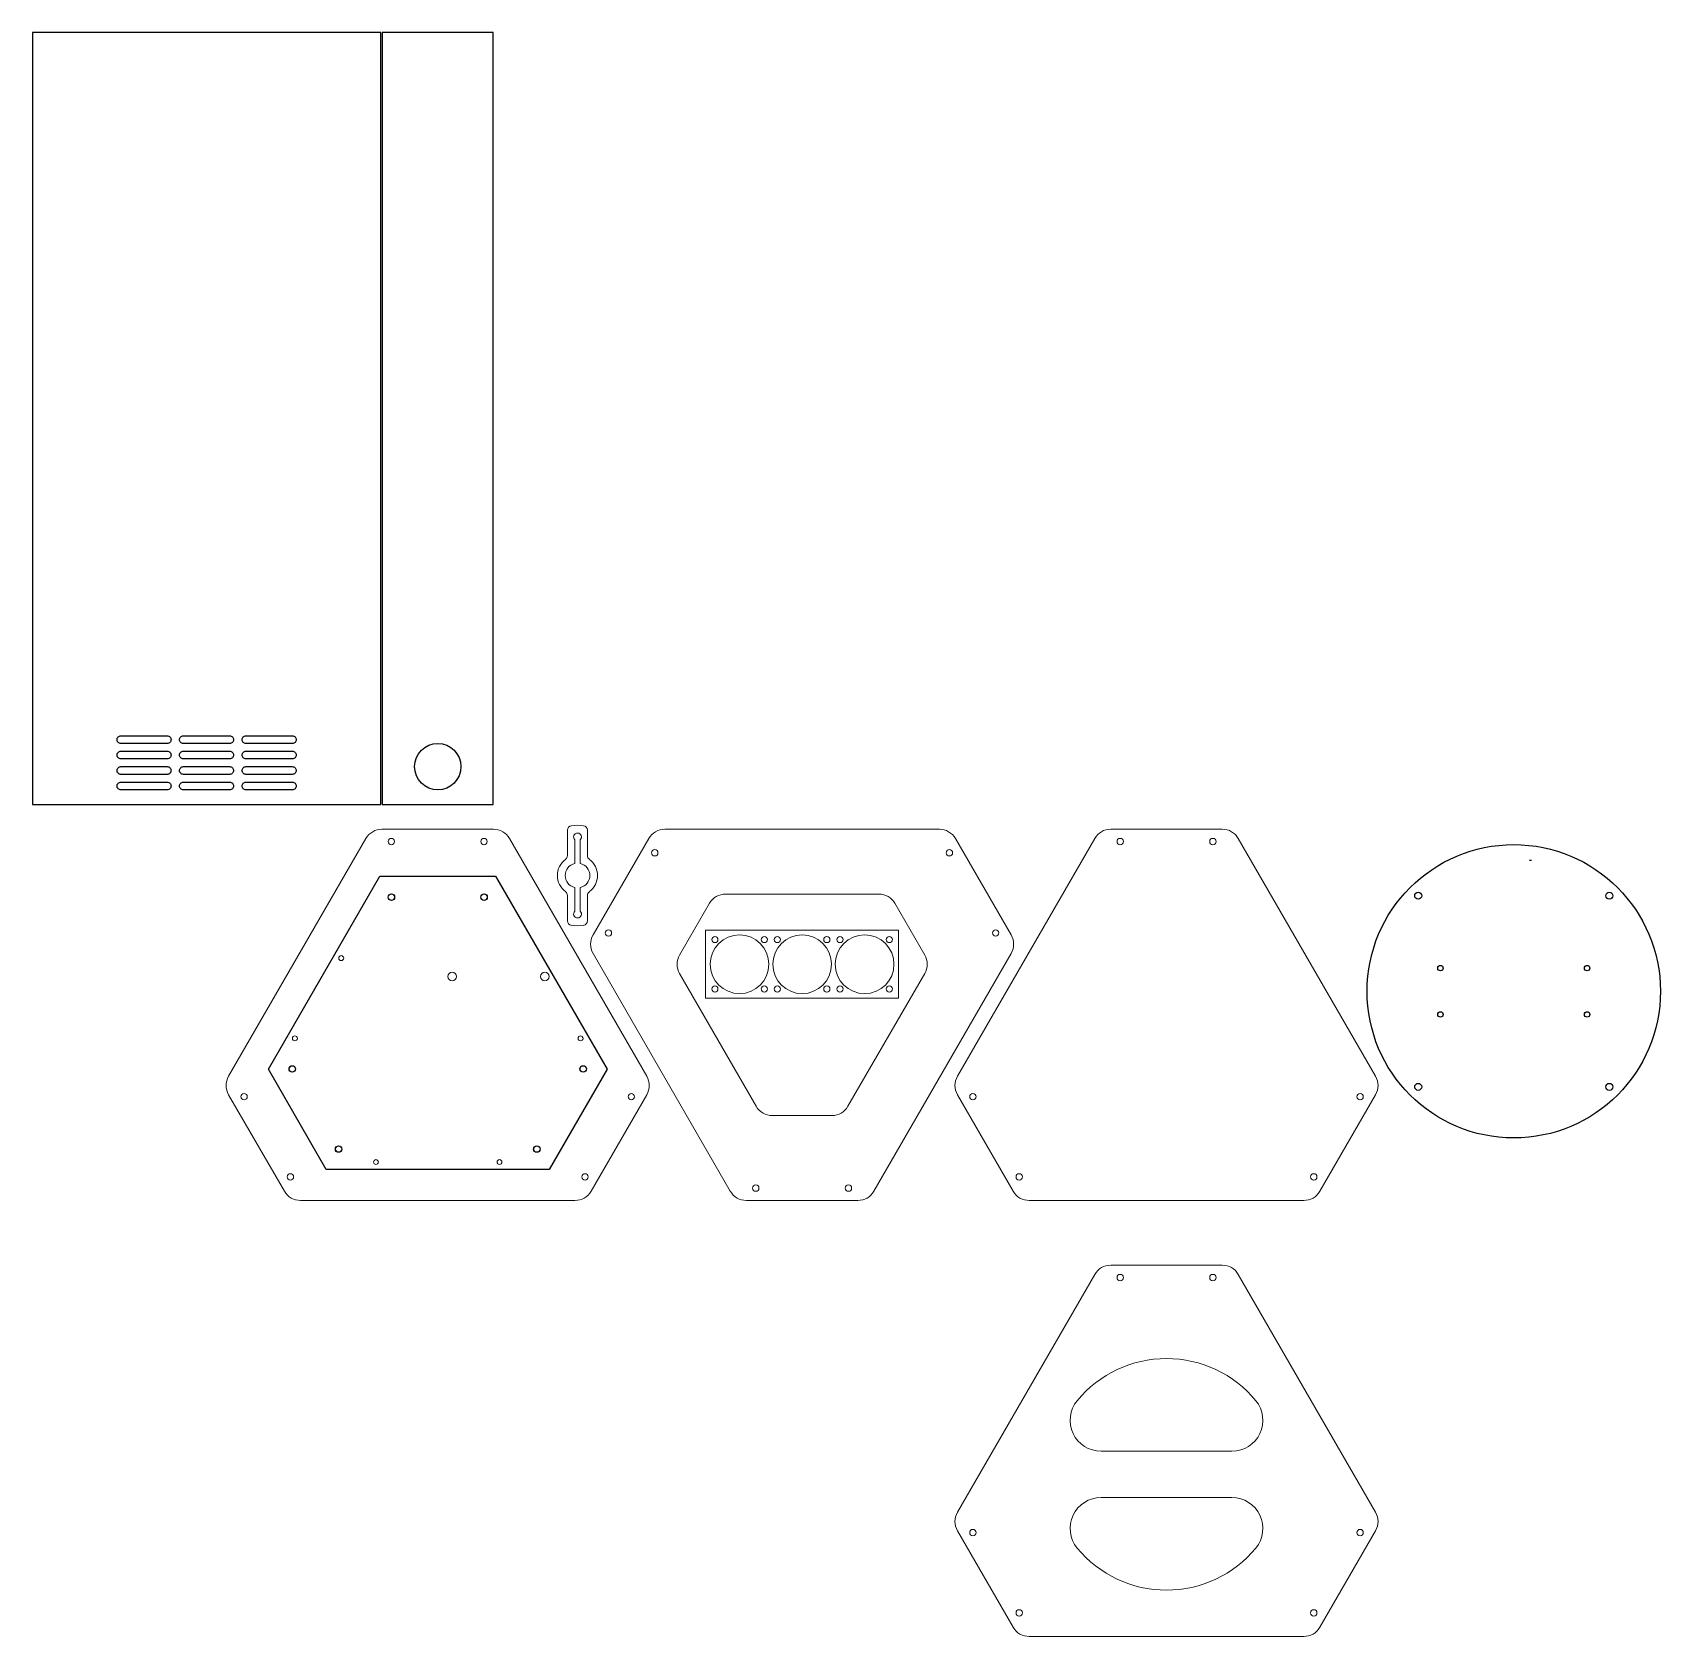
# Model space of a CAD drawing. Extents: x -262 to 792, y -387 to 652.
import ezdxf

# ---------------------------------------------------------------- set-up
doc = ezdxf.new("R2010")
doc.units = 0
doc.layers.get('0').update_dxf_attribs({"linetype": 'CONTINUOUS'})
for name, color, linetype in [('bed', 6, 'CONTINUOUS'), ('reel_base', 5, 'CONTINUOUS'), ('shield', 4, 'CONTINUOUS')]:
    doc.layers.add(name, color=color, linetype=linetype)
doc.layers.add('frame', color=3, linetype='CONTINUOUS', lineweight=0)

msp = doc.modelspace()

# ---------------------------------------------------------------- linework, layer by layer
at = {"linetype": 'Continuous'}
for p in [(707.1, 115.4), (708.4, 115.4)]:
    msp.add_line(p, (708.4, 115.4), dxfattribs=at)
at = {"layer": 'bed', "linetype": 'Continuous'}
msp.add_lwpolyline([(72.2, -85), (-72.2, -85), (-109.7, -20), (-37.5, 105), (37.5, 105), (109.7, -20)], close=True, dxfattribs=at)
for centre in [(-30, 91.5), (30, 91.5), (-94.2, -19.8), (94.2, -19.8), (-64.2, -71.7), (64.2, -71.7)]:
    msp.add_circle(centre, 2.1, dxfattribs=at)
at = {"layer": 'frame'}
for p, q in [((84, 118.4), (84, 134.8)), ((97, 118.4), (97, 134.8)), ((84, 92.6), (84, 76.2)), ((97, 92.6), (97, 76.2)), ((176, 87.5), (156.6, 54)), ((315.4, 54), (296.1, 87.5)), ((173.5, 26), (173.5, 70)), ((298.5, 26), (298.5, 70)), ((216.7, -50), (255.3, -50))]:
    msp.add_line(p, q, dxfattribs=at)
at = {"layer": 'frame', "linetype": 'Continuous'}
for p, q in [((186.4, 93.5), (285.7, 93.5)), ((206.3, -44), (156.6, 42)), ((315.4, 42), (265.7, -44)), ((429.6, -267.4), (514.4, -267.4)), ((429.6, -297.4), (514.4, -297.4))]:
    msp.add_line(p, q, dxfattribs=at)
for points in [[(36.1, 135.5, -0.267949), (46.5, 129.5), (135.4, -24.5, -0.267949), (135.4, -36.5), (99.3, -99, -0.267949), (88.9, -105), (-88.9, -105, -0.267949), (-99.3, -99), (-135.4, -36.5, -0.267949), (-135.4, -24.5), (-46.5, 129.5, -0.267949), (-36.1, 135.5)], [(383.1, -105, -0.267949), (372.7, -99), (336.6, -36.5, -0.267949), (336.6, -24.5), (425.5, 129.5, -0.267949), (435.9, 135.5), (508.1, 135.5, -0.267949), (518.5, 129.5), (607.4, -24.5, -0.267949), (607.4, -36.5), (571.3, -99, -0.267949), (560.9, -105)], [(383.1, -387.4, -0.267949), (372.7, -381.4), (336.6, -318.9, -0.267949), (336.6, -306.9), (425.5, -152.9, -0.267949), (435.9, -146.9), (508.1, -146.9, -0.267949), (518.5, -152.9), (607.4, -306.9, -0.267949), (607.4, -318.9), (571.3, -381.4, -0.267949), (560.9, -387.4)]]:
    msp.add_lwpolyline(points, format="xyb", close=True, dxfattribs=at)
at = {"layer": 'frame'}
for points in [[(92.3, 113.3), (92.3, 128.6, 2.516985), (88.8, 128.6), (88.8, 113.3, 0.80064), (88.8, 97.7), (88.8, 82.4, 2.516985), (92.3, 82.4), (92.3, 97.7, 0.800641)], [(199.9, -105), (272.1, -105, 0.267949), (282.5, -99), (371.4, 55, 0.267949), (371.4, 67), (335.3, 129.5, 0.267949), (324.9, 135.5), (147.1, 135.5, 0.267949), (136.7, 129.5), (100.6, 67, 0.267949), (100.6, 55), (189.5, -99, 0.267949)]]:
    msp.add_lwpolyline(points, format="xyb", close=True, dxfattribs=at)
msp.add_lwpolyline([(173.5, 26), (298.5, 26), (298.5, 70), (173.5, 70)], close=True, dxfattribs=at)
for centre, radius in [((-30, 127.5), 2.05), ((30, 127.5), 2.05), ((442, 127.5), 2.05), ((502, 127.5), 2.05), ((140.6, 120.2), 2.05), ((331.4, 120.2), 2.05), ((-30, 91.5), 2.05), ((30, 91.5), 2.05), ((110.6, 68.3), 2.05), ((361.4, 68.3), 2.05), ((-62.5, 52), 1.6), ((-92.5, 0), 1.6), ((92.5, 0), 1.6), ((-94.2, -19.8), 2.05), ((94.2, -19.8), 2.05), ((-125.4, -37.8), 2.05), ((125.4, -37.8), 2.05), ((346.6, -37.8), 2.05), ((597.4, -37.8), 2.05), ((-64.2, -71.7), 2.05), ((64.2, -71.7), 2.05), ((-40, -80.1), 1.55), ((40, -80.1), 1.55), ((-95.4, -89.7), 2.05), ((95.4, -89.7), 2.05), ((376.6, -89.7), 2.05), ((567.4, -89.7), 2.05), ((206, -97), 2.05), ((266, -97), 2.05), ((442, -154.9), 2.05), ((502, -154.9), 2.05), ((346.6, -320.1), 2.05), ((597.4, -320.1), 2.05), ((376.6, -372.1), 2.05), ((567.4, -372.1), 2.05)]:
    msp.add_circle(centre, radius, dxfattribs=at)
at = {"layer": 'frame', "linetype": 'Continuous'}
for centre, radius in [((195.5, 48), 19), ((179.5, 64), 2), ((211.5, 64), 2), ((236, 48), 19), ((220, 64), 2), ((252, 64), 2), ((276.5, 48), 19), ((260.5, 64), 2), ((292.5, 64), 2), ((9.4, 40.1), 2.75), ((69.4, 40.1), 2.75), ((179.5, 32), 2), ((211.5, 32), 2), ((220, 32), 2), ((252, 32), 2), ((260.5, 32), 2), ((292.5, 32), 2)]:
    msp.add_circle(centre, radius, dxfattribs=at)
for centre, radius, start, end in [((87, 134.8), 3, 96.8023, 180), ((90.5, 105.5), 32.5, 83.1977, 96.8023), ((94, 134.8), 3, 0, 83.1977), ((81, 118.4), 3, 306.4236, 0), ((100, 118.4), 3, 180, 233.5764), ((90.5, 105.5), 13, 126.4236, 233.5764), ((90.5, 105.5), 13, 306.4236, 53.5764), ((81, 92.6), 3, 0, 53.5764), ((100, 92.6), 3, 126.4236, 180), ((186.4, 81.5), 12, 90, 150), ((285.7, 81.5), 12, 30, 90), ((87, 76.2), 3, 180, 263.1977), ((94, 76.2), 3, 276.8023, 0), ((90.5, 105.5), 32.5, 263.1977, 276.8023), ((167, 48), 12, 150, 210), ((305, 48), 12, 330, 30), ((216.7, -38), 12, 210, 270), ((255.3, -38), 12, 270, 330), ((472, -282.4), 75, 39.5212, 140.4788), ((429.6, -247.4), 20, 140.4788, 270), ((514.4, -247.4), 20, 270, 39.5212), ((429.6, -317.4), 20, 90, 219.5212), ((514.4, -317.4), 20, 320.4788, 90), ((472, -282.4), 75, 219.5212, 320.4788)]:
    msp.add_arc(centre, radius, start, end, dxfattribs=at)
at = {"layer": 'reel_base'}
for centre, radius in [((696.9, 30.5), 95), ((635, 92.4), 2.25), ((758.8, 92.4), 2.25), ((649.4, 45.5), 1.75), ((744.4, 45.5), 1.75), ((649.4, 15.5), 1.75), ((744.4, 15.5), 1.75), ((635, -31.4), 2.25), ((758.8, -31.4), 2.25)]:
    msp.add_circle(centre, radius, dxfattribs=at)
at = {"layer": 'shield', "linetype": 'Continuous'}
for points in [[(-262.4, 151.5), (-36.9, 151.5), (-36.9, 651.5), (-262.4, 651.5)], [(-36, 151.5), (36, 151.5), (36, 651.5), (-36, 651.5)]]:
    msp.add_lwpolyline(points, close=True, dxfattribs=at)
for points in [[(-172.7, 193.5), (-172.7, 193.5, -0.414214), (-175.2, 191), (-205.2, 191, -0.414214), (-207.7, 193.5), (-207.7, 193.5, -0.414214), (-205.2, 196), (-175.2, 196, -0.414214)], [(-172.7, 193.5), (-172.7, 193.5, -0.414214), (-175.2, 191), (-205.2, 191, -0.414214), (-207.7, 193.5), (-207.7, 193.5, -0.414214), (-205.2, 196), (-175.2, 196, -0.414214)], [(-172.7, 193.5), (-172.7, 193.5, -0.414214), (-175.2, 191), (-205.2, 191, -0.414214), (-207.7, 193.5), (-207.7, 193.5, -0.414214), (-205.2, 196), (-175.2, 196, -0.414214)], [(-172.7, 193.5), (-172.7, 193.5, -0.414214), (-175.2, 191), (-205.2, 191, -0.414214), (-207.7, 193.5), (-207.7, 193.5, -0.414214), (-205.2, 196), (-175.2, 196, -0.414214)], [(-132.2, 193.5), (-132.2, 193.5, -0.414214), (-134.7, 191), (-164.7, 191, -0.414214), (-167.2, 193.5), (-167.2, 193.5, -0.414214), (-164.7, 196), (-134.7, 196, -0.414214)], [(-132.2, 193.5), (-132.2, 193.5, -0.414214), (-134.7, 191), (-164.7, 191, -0.414214), (-167.2, 193.5), (-167.2, 193.5, -0.414214), (-164.7, 196), (-134.7, 196, -0.414214)], [(-132.2, 193.5), (-132.2, 193.5, -0.414214), (-134.7, 191), (-164.7, 191, -0.414214), (-167.2, 193.5), (-167.2, 193.5, -0.414214), (-164.7, 196), (-134.7, 196, -0.414214)], [(-132.2, 193.5), (-132.2, 193.5, -0.414214), (-134.7, 191), (-164.7, 191, -0.414214), (-167.2, 193.5), (-167.2, 193.5, -0.414214), (-164.7, 196), (-134.7, 196, -0.414214)], [(-91.7, 193.5), (-91.7, 193.5, -0.414214), (-94.2, 191), (-124.2, 191, -0.414214), (-126.7, 193.5), (-126.7, 193.5, -0.414214), (-124.2, 196), (-94.2, 196, -0.414214)], [(-91.7, 193.5), (-91.7, 193.5, -0.414214), (-94.2, 191), (-124.2, 191, -0.414214), (-126.7, 193.5), (-126.7, 193.5, -0.414214), (-124.2, 196), (-94.2, 196, -0.414214)], [(-91.7, 193.5), (-91.7, 193.5, -0.414214), (-94.2, 191), (-124.2, 191, -0.414214), (-126.7, 193.5), (-126.7, 193.5, -0.414214), (-124.2, 196), (-94.2, 196, -0.414214)], [(-91.7, 193.5), (-91.7, 193.5, -0.414214), (-94.2, 191), (-124.2, 191, -0.414214), (-126.7, 193.5), (-126.7, 193.5, -0.414214), (-124.2, 196), (-94.2, 196, -0.414214)], [(-172.7, 183.5), (-172.7, 183.5, -0.414214), (-175.2, 181), (-205.2, 181, -0.414214), (-207.7, 183.5), (-207.7, 183.5, -0.414214), (-205.2, 186), (-175.2, 186, -0.414214)], [(-172.7, 183.5), (-172.7, 183.5, -0.414214), (-175.2, 181), (-205.2, 181, -0.414214), (-207.7, 183.5), (-207.7, 183.5, -0.414214), (-205.2, 186), (-175.2, 186, -0.414214)], [(-172.7, 183.5), (-172.7, 183.5, -0.414214), (-175.2, 181), (-205.2, 181, -0.414214), (-207.7, 183.5), (-207.7, 183.5, -0.414214), (-205.2, 186), (-175.2, 186, -0.414214)], [(-172.7, 183.5), (-172.7, 183.5, -0.414214), (-175.2, 181), (-205.2, 181, -0.414214), (-207.7, 183.5), (-207.7, 183.5, -0.414214), (-205.2, 186), (-175.2, 186, -0.414214)], [(-132.2, 183.5), (-132.2, 183.5, -0.414214), (-134.7, 181), (-164.7, 181, -0.414214), (-167.2, 183.5), (-167.2, 183.5, -0.414214), (-164.7, 186), (-134.7, 186, -0.414214)], [(-132.2, 183.5), (-132.2, 183.5, -0.414214), (-134.7, 181), (-164.7, 181, -0.414214), (-167.2, 183.5), (-167.2, 183.5, -0.414214), (-164.7, 186), (-134.7, 186, -0.414214)], [(-132.2, 183.5), (-132.2, 183.5, -0.414214), (-134.7, 181), (-164.7, 181, -0.414214), (-167.2, 183.5), (-167.2, 183.5, -0.414214), (-164.7, 186), (-134.7, 186, -0.414214)], [(-132.2, 183.5), (-132.2, 183.5, -0.414214), (-134.7, 181), (-164.7, 181, -0.414214), (-167.2, 183.5), (-167.2, 183.5, -0.414214), (-164.7, 186), (-134.7, 186, -0.414214)], [(-91.7, 183.5), (-91.7, 183.5, -0.414214), (-94.2, 181), (-124.2, 181, -0.414214), (-126.7, 183.5), (-126.7, 183.5, -0.414214), (-124.2, 186), (-94.2, 186, -0.414214)], [(-91.7, 183.5), (-91.7, 183.5, -0.414214), (-94.2, 181), (-124.2, 181, -0.414214), (-126.7, 183.5), (-126.7, 183.5, -0.414214), (-124.2, 186), (-94.2, 186, -0.414214)], [(-91.7, 183.5), (-91.7, 183.5, -0.414214), (-94.2, 181), (-124.2, 181, -0.414214), (-126.7, 183.5), (-126.7, 183.5, -0.414214), (-124.2, 186), (-94.2, 186, -0.414214)], [(-91.7, 183.5), (-91.7, 183.5, -0.414214), (-94.2, 181), (-124.2, 181, -0.414214), (-126.7, 183.5), (-126.7, 183.5, -0.414214), (-124.2, 186), (-94.2, 186, -0.414214)], [(-172.7, 173.5), (-172.7, 173.5, -0.414214), (-175.2, 171), (-205.2, 171, -0.414214), (-207.7, 173.5), (-207.7, 173.5, -0.414214), (-205.2, 176), (-175.2, 176, -0.414214)], [(-172.7, 173.5), (-172.7, 173.5, -0.414214), (-175.2, 171), (-205.2, 171, -0.414214), (-207.7, 173.5), (-207.7, 173.5, -0.414214), (-205.2, 176), (-175.2, 176, -0.414214)], [(-172.7, 173.5), (-172.7, 173.5, -0.414214), (-175.2, 171), (-205.2, 171, -0.414214), (-207.7, 173.5), (-207.7, 173.5, -0.414214), (-205.2, 176), (-175.2, 176, -0.414214)], [(-172.7, 173.5), (-172.7, 173.5, -0.414214), (-175.2, 171), (-205.2, 171, -0.414214), (-207.7, 173.5), (-207.7, 173.5, -0.414214), (-205.2, 176), (-175.2, 176, -0.414214)], [(-132.2, 173.5), (-132.2, 173.5, -0.414214), (-134.7, 171), (-164.7, 171, -0.414214), (-167.2, 173.5), (-167.2, 173.5, -0.414214), (-164.7, 176), (-134.7, 176, -0.414214)], [(-132.2, 173.5), (-132.2, 173.5, -0.414214), (-134.7, 171), (-164.7, 171, -0.414214), (-167.2, 173.5), (-167.2, 173.5, -0.414214), (-164.7, 176), (-134.7, 176, -0.414214)], [(-132.2, 173.5), (-132.2, 173.5, -0.414214), (-134.7, 171), (-164.7, 171, -0.414214), (-167.2, 173.5), (-167.2, 173.5, -0.414214), (-164.7, 176), (-134.7, 176, -0.414214)], [(-132.2, 173.5), (-132.2, 173.5, -0.414214), (-134.7, 171), (-164.7, 171, -0.414214), (-167.2, 173.5), (-167.2, 173.5, -0.414214), (-164.7, 176), (-134.7, 176, -0.414214)], [(-91.7, 173.5), (-91.7, 173.5, -0.414214), (-94.2, 171), (-124.2, 171, -0.414214), (-126.7, 173.5), (-126.7, 173.5, -0.414214), (-124.2, 176), (-94.2, 176, -0.414214)], [(-91.7, 173.5), (-91.7, 173.5, -0.414214), (-94.2, 171), (-124.2, 171, -0.414214), (-126.7, 173.5), (-126.7, 173.5, -0.414214), (-124.2, 176), (-94.2, 176, -0.414214)], [(-91.7, 173.5), (-91.7, 173.5, -0.414214), (-94.2, 171), (-124.2, 171, -0.414214), (-126.7, 173.5), (-126.7, 173.5, -0.414214), (-124.2, 176), (-94.2, 176, -0.414214)], [(-91.7, 173.5), (-91.7, 173.5, -0.414214), (-94.2, 171), (-124.2, 171, -0.414214), (-126.7, 173.5), (-126.7, 173.5, -0.414214), (-124.2, 176), (-94.2, 176, -0.414214)], [(-172.7, 163.5), (-172.7, 163.5, -0.414214), (-175.2, 161), (-205.2, 161, -0.414214), (-207.7, 163.5), (-207.7, 163.5, -0.414214), (-205.2, 166), (-175.2, 166, -0.414214)], [(-172.7, 163.5), (-172.7, 163.5, -0.414214), (-175.2, 161), (-205.2, 161, -0.414214), (-207.7, 163.5), (-207.7, 163.5, -0.414214), (-205.2, 166), (-175.2, 166, -0.414214)], [(-172.7, 163.5), (-172.7, 163.5, -0.414214), (-175.2, 161), (-205.2, 161, -0.414214), (-207.7, 163.5), (-207.7, 163.5, -0.414214), (-205.2, 166), (-175.2, 166, -0.414214)], [(-172.7, 163.5), (-172.7, 163.5, -0.414214), (-175.2, 161), (-205.2, 161, -0.414214), (-207.7, 163.5), (-207.7, 163.5, -0.414214), (-205.2, 166), (-175.2, 166, -0.414214)], [(-132.2, 163.5), (-132.2, 163.5, -0.414214), (-134.7, 161), (-164.7, 161, -0.414214), (-167.2, 163.5), (-167.2, 163.5, -0.414214), (-164.7, 166), (-134.7, 166, -0.414214)], [(-132.2, 163.5), (-132.2, 163.5, -0.414214), (-134.7, 161), (-164.7, 161, -0.414214), (-167.2, 163.5), (-167.2, 163.5, -0.414214), (-164.7, 166), (-134.7, 166, -0.414214)], [(-132.2, 163.5), (-132.2, 163.5, -0.414214), (-134.7, 161), (-164.7, 161, -0.414214), (-167.2, 163.5), (-167.2, 163.5, -0.414214), (-164.7, 166), (-134.7, 166, -0.414214)], [(-132.2, 163.5), (-132.2, 163.5, -0.414214), (-134.7, 161), (-164.7, 161, -0.414214), (-167.2, 163.5), (-167.2, 163.5, -0.414214), (-164.7, 166), (-134.7, 166, -0.414214)], [(-91.7, 163.5), (-91.7, 163.5, -0.414214), (-94.2, 161), (-124.2, 161, -0.414214), (-126.7, 163.5), (-126.7, 163.5, -0.414214), (-124.2, 166), (-94.2, 166, -0.414214)], [(-91.7, 163.5), (-91.7, 163.5, -0.414214), (-94.2, 161), (-124.2, 161, -0.414214), (-126.7, 163.5), (-126.7, 163.5, -0.414214), (-124.2, 166), (-94.2, 166, -0.414214)], [(-91.7, 163.5), (-91.7, 163.5, -0.414214), (-94.2, 161), (-124.2, 161, -0.414214), (-126.7, 163.5), (-126.7, 163.5, -0.414214), (-124.2, 166), (-94.2, 166, -0.414214)], [(-91.7, 163.5), (-91.7, 163.5, -0.414214), (-94.2, 161), (-124.2, 161, -0.414214), (-126.7, 163.5), (-126.7, 163.5, -0.414214), (-124.2, 166), (-94.2, 166, -0.414214)]]:
    msp.add_lwpolyline(points, format="xyb", close=True, dxfattribs=at)
msp.add_circle((0, 176), 15, dxfattribs=at)

doc.saveas('drawing.dxf')
